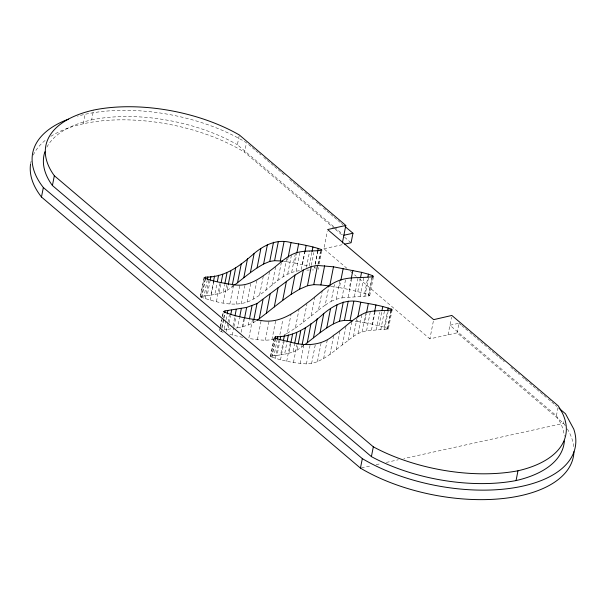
<?xml version="1.0" encoding="UTF-8"?>
<svg xmlns="http://www.w3.org/2000/svg" width="606" height="606" viewBox="0 0 606 606"><rect width="100%" height="100%" fill="white"/><g stroke="black" fill="none" stroke-linecap="round" stroke-linejoin="round"><path stroke-width="0.45" stroke-dasharray="3.03 2.27" d="M83.227 123.806L85.09 114.299M46.889 147.167A119.746 59.146 11.1 0 1 91.657 119.882L93.574 110.087M299.425 270.693C278.26 273.268 266.398 294.834 247.089 302.106C231.772 307.106 215.085 301.743 200.328 296.978L204.093 277.783M200.328 296.978L204.275 277.465M200.503 296.667L201.806 296.357L205.214 278.987M201.684 297.667L205.449 278.472M201.806 296.357L204.093 296.039L207.138 280.502M205.176 298.811L208.941 279.616M204.093 296.039L207.154 295.66L210.024 281.032M333.808 226.682L237.4 144.751L239.317 134.956M207.154 295.66L210.797 295.152L213.486 281.442M210.259 300.205L214.032 281.01M210.797 295.152L214.819 294.455L216.971 283.487M334.55 228.682L244.612 152.242L246.475 142.743A129.813 64.122 11.1 0 0 77.454 116.216M216.425 301.644L220.19 282.449M214.819 294.455L219.016 293.509L220.811 284.365M219.016 293.509L223.182 292.243L224.621 284.926M223.144 302.939L226.909 283.737M223.182 292.243L227.106 290.403L228.007 285.827M223.137 332.361L219.607 330.884L220.319 327.232M220.501 326.316L221.758 319.915M222.478 316.256L223.372 311.689M220.281 327.793L219.607 330.884M220.463 326.876L222.258 317.733M222.432 316.824L223.516 311.34M221.804 327.391L223.417 319.165M223.599 318.248L224.493 313.681M221.349 331.77L221.887 329.028M222.069 328.119L223.856 318.976M224.038 318.059L225.114 312.575M227.106 290.403L231.901 287.115L232.257 285.282M224.243 328.823L225.856 320.597M226.038 319.68L227.114 314.196M229.879 303.879L233.643 284.676M226.174 331.406L227.788 323.18M227.962 322.263L229.401 314.953M224.069 329.74L227.894 329.27L230.583 315.552M236.113 304.265L239.878 285.07M233.015 325.899L234.81 316.756M242.779 337.36L232.325 335.02L233.757 327.702M233.939 326.793L236.09 315.824M241.317 303.901L245.082 284.706M235.878 328.066L237.575 327.778L239.544 317.718M241.097 332.293L243.968 317.665M247.089 302.106L250.854 282.911M237.575 327.778L242.915 326.596L244.347 319.286M242.915 326.596L248.24 325.028L249.316 319.536M253.308 298.955L257.073 279.76M252.55 319.317L248.778 338.512C257.202 339.549 266.11 341.443 274.42 338.928M248.24 325.028L253.232 322.793L253.77 320.051M259.618 294.872L263.39 275.677M265.89 290.236L269.662 271.041M257.383 339.701L261.148 320.506M271.98 285.434L275.745 266.239M265.33 340.186L269.094 320.991M277.745 280.851L281.51 261.656M283.047 276.859L286.812 257.664M271.958 339.708L275.722 320.506M283.76 261.391L287.259 261.822L287.979 258.164M392.127 309.848L388.355 329.05L366.577 330.74L358.101 333.429L353.412 336.406L329.975 354.427L323.642 358.532L317.408 361.714L311.59 363.547L306.401 363.926L293.418 362.608L280.502 359.873L270.518 356.639L274.291 337.436M270.518 356.639L274.397 337.163M287.744 273.851L291.516 254.656M270.632 356.358L271.821 356.04L275.23 338.671M271.889 357.328L275.654 338.133M271.821 356.04L274.018 355.73L277.063 340.193M291.721 272.162L295.486 252.967M279.896 334.633L282.767 320.006M275.389 358.479L279.161 339.284M287.259 261.822L294.872 263.102L296.667 253.959M274.018 355.73L277.018 355.358L279.889 340.731M296.19 271.117L299.962 251.922M277.018 355.358L280.623 354.866L283.131 342.072M280.502 359.873L284.267 340.678M284.123 334.944L287.305 333.323L291.069 314.12M280.623 354.866L284.623 354.192L286.956 342.307M301.22 269.572L304.629 252.202M311.863 252.467L309.174 266.178L302.409 264.61L304.924 251.816M286.683 361.32L290.448 342.125M284.623 354.192L288.82 353.268L290.797 343.208M306.431 267.405L309.666 250.952M287.305 333.323L295.357 328.081L299.129 308.886M288.82 353.268L293.009 352.025L294.63 343.799M311.295 265.42L313.81 252.626M293.418 362.608L297.182 343.413M293.009 352.025L296.932 350.276L298.008 344.791M295.357 328.081L303.364 322.15L306.947 303.864M315.188 263.958L317.695 251.164M315.082 265.33L314.188 269.897L312.295 269.943M315.264 264.413L317.953 250.702M296.932 350.276L301.652 347.102L302.008 345.276M317.961 264.261L320.476 251.46M318.498 264.178L321.006 251.376M318.142 269.412L318.498 267.587M319.218 263.928L321.733 251.134M300.167 363.547L303.932 344.344M346.935 268.36L323.862 248.748L327.263 231.378M303.364 322.15L311.12 316.014L314.885 296.819M306.401 363.926L310.166 344.723M311.12 316.014L318.461 310.174L322.225 290.971M311.59 363.547L315.362 344.344M318.461 310.174L325.202 305.106L328.967 285.911M317.408 361.714L321.172 342.519M325.202 305.106L331.171 301.318L334.936 282.123M323.642 358.532L327.407 339.337M331.171 301.318L336.232 299.212L340.004 280.01M330.603 286.153L339.421 287.615L340.678 281.214M329.975 354.427L333.739 335.232M336.232 299.212L341.973 297.894L345.738 278.699M336.254 349.776L340.019 330.573M341.973 297.894L369.721 295.751L368.872 294.864L364.691 293.395L349.079 289.539L351.048 279.48M348.17 297.107L351.935 277.912M342.352 344.958L346.117 325.763M354.358 296.698L358.123 277.503M348.117 340.375L351.881 321.18M357.798 291.539L360.312 278.737M360.078 296.508L363.842 277.306M353.412 336.406L357.002 318.12M355.237 321.21L356.979 321.415L357.517 318.673M364.691 293.395L367.744 277.851M364.857 296.387L368.622 277.192M358.101 333.429L361.865 314.234M368.228 296.183L371.993 276.987M368.872 294.864L372.273 277.495M362.077 331.77L365.842 312.575M369.721 295.751L373.485 276.548M356.979 321.415L364.585 322.68L366.38 313.537M366.577 330.74L370.342 311.545M388.355 329.05L384.416 327.202L372.167 324.18L374.5 312.295M371.44 330.126L375.205 310.931M376.303 329.8L379.712 312.431M379.008 325.748L381.878 311.12M380.788 329.649L384.56 310.454M384.416 327.202L387.469 311.658M384.537 329.55L388.31 310.355M387.189 329.391L390.953 310.196M387.696 328.354L391.097 310.984M565.315 425.73A130.313 64.365 11.1 0 0 563.603 423.344L457.113 332.845L429.881 338.852L433.646 319.657M448.039 334.845L451.493 317.233M457.113 332.845L459 323.248L449.917 325.248L556.406 415.746L560.398 422.693A121.094 59.812 11.1 0 1 564.315 436.267M556.406 415.746L558.149 406.846M563.944 421.602L563.603 423.344L403.854 458.56M231.901 287.115L234.014 285.471M301.652 347.102L303.75 345.488M253.232 322.793L255.49 321.278M323.862 248.748L342.019 244.748M361.381 467.923L371.539 465.681M376.152 464.666L380.773 463.651M386.31 462.423L398.316 459.78M227.894 329.27L231.56 328.763M306.795 270.117L309.499 270.026M339.421 287.615L349.079 289.539M364.585 322.68L372.167 324.18M294.872 263.102L302.409 264.61M229.879 334.353L232.325 335.02M314.469 267.617L316.037 268.178M459 323.248L461.158 325.081M461.878 325.695L464.757 328.141M465.476 328.755L469.074 331.808M469.794 332.421L472.672 334.868M473.392 335.482L476.271 337.921M476.99 338.534L479.861 340.981M480.581 341.595L483.459 344.041M484.179 344.647L487.777 347.708M488.497 348.321L491.375 350.768M492.095 351.374L494.973 353.821M495.693 354.434L498.571 356.881M499.291 357.495L502.169 359.934M502.889 360.547L504.328 361.774M510.805 367.274L513.683 369.721M514.403 370.334L517.274 372.781M517.994 373.387L519.433 374.614M522.311 377.061L524.47 378.894M525.19 379.507L528.788 382.56M529.508 383.174L532.386 385.621M533.106 386.227L535.984 388.673M536.704 389.287L539.582 391.734M540.302 392.347L543.181 394.794M543.9 395.4L547.498 398.46M548.218 399.074L551.096 401.52M551.816 402.126L554.687 404.573M555.407 405.187L556.846 406.406M248.634 144.576L251.513 147.023M252.232 147.637L255.111 150.083M255.83 150.697L258.709 153.144M259.429 153.75L260.868 154.977M263.746 157.424L266.625 159.87M267.344 160.476L270.223 162.923M270.943 163.537L273.821 165.983M274.541 166.589L277.419 169.036M278.139 169.65L281.01 172.096M281.729 172.71L285.328 175.763M289.645 179.437L292.524 181.883M293.243 182.489L296.122 184.936M296.842 185.55L299.72 187.996M300.44 188.602L304.038 191.663M304.757 192.276L307.636 194.723M308.356 195.329L311.234 197.776M311.954 198.389L313.393 199.609M316.271 202.056L318.423 203.896M319.142 204.502L320.582 205.729M323.46 208.176L326.339 210.615M327.058 211.229L329.937 213.676M330.656 214.289L333.535 216.736M334.254 217.342L337.133 219.789M337.853 220.402L340.731 222.849M341.451 223.462L342.89 224.682M334.527 227.295L343.163 234.636M335.269 229.288L343.905 236.628M344.625 237.241L351.094 242.741M350.541 271.427L356.313 276.328M359.199 278.783L429.881 338.852M567.375 428.95A130.313 64.365 11.1 0 1 573.867 448.008M30.747 162.938A129.813 64.122 11.1 0 1 31.133 161.151M33.277 155.053A129.813 64.122 11.1 0 1 45.238 140.365M50.866 136.335A129.813 64.122 11.1 0 1 244.612 152.242M91.657 119.882A121.465 60.002 11.1 0 1 237.4 144.751"/><path stroke-width="0.91" d="M573.95 451.69A130.313 64.365 11.1 0 1 497.299 499.041A130.313 64.365 11.1 0 1 360.456 468.127L41.473 197.026L43.337 187.527A129.813 64.122 11.1 0 1 68.531 119.124M564.353 440.979A121.094 59.812 11.1 0 1 516.062 480.573A125.79 62.138 11.1 0 1 371.402 456.621L52.411 185.527L54.335 175.732A119.746 59.146 11.1 0 1 93.574 110.087A121.465 60.002 11.1 0 1 239.317 134.956L345.806 225.447L342.36 243.021M205.214 278.987L205.57 277.154C225.19 277.26 240.067 265.86 254.141 253.452C264.39 244.847 277.48 238.62 291.024 242.627C301.235 244.385 311.575 246.059 321.362 249.551L321.907 250.217C314.681 251.354 307.197 250.483 299.962 251.922C287.736 254.012 279.389 264.277 269.662 271.041C259.436 279.002 247.316 287.365 233.643 284.676C223.659 283.237 213.456 281.638 204.093 277.783L205.57 277.154M207.32 279.586L207.858 276.844M210.206 280.116L210.918 276.465M213.486 281.442L214.562 275.957M217.327 281.654L218.584 275.26M221.167 282.532L222.781 274.306M224.796 284.017L226.955 273.041M228.182 284.911L230.871 271.2M224.674 312.764L225.031 310.939L246.68 307.401L256.997 303.598L294.978 275.079L303.348 269.996L311.234 266.564L317.521 265.451L333.489 266.814L361.562 272.344L368.456 274.192L372.637 275.669L373.485 276.548C364.373 278.071 354.889 276.889 345.738 278.699C330.141 281.245 319.491 294.319 307.128 302.955C294.077 313.12 278.631 323.915 261.148 320.506C248.384 318.68 235.34 316.627 223.372 311.689L225.031 310.939M232.439 284.373L235.666 267.913M227.295 313.287L227.833 310.545M230.757 314.643L231.659 310.067M234.719 284.926L237.544 282.737L241.309 263.542M234.992 315.84L236.249 309.446M237.544 282.737L243.786 277.753L247.551 258.557M239.726 316.809L241.34 308.583M243.786 277.753L250.376 272.655L254.141 253.452M244.529 318.37L246.68 307.401M250.376 272.655L257.065 267.905L260.83 248.71M249.498 318.627L252.005 305.825M257.065 267.905L263.61 264.011L267.375 244.809M253.77 320.051L256.997 303.598M263.61 264.011L269.753 261.436L273.518 242.241M256.989 320.263L259.247 318.748L263.012 299.553M269.753 261.436L274.586 260.686L278.351 241.483M259.247 318.748L266.367 313.249L270.132 294.054M274.586 260.686L280.267 260.959L284.032 241.764M266.367 313.249L274.283 306.924L278.048 287.729M288.161 257.255L291.024 242.627M274.283 306.924L282.669 300.394L286.433 281.199M275.23 338.671L275.586 336.845C295.243 336.792 309.666 326.104 323.809 313.514C334.088 304.962 347.094 298.213 360.744 302.22C371.084 303.962 381.53 305.682 391.461 309.158L392.127 309.848C383.454 311.158 374.379 309.954 365.842 312.575C353.616 317.635 344.678 328.051 333.739 335.232C321.703 345.92 305.197 346.261 290.448 342.125C289.751 341.61 270.655 338.277 275.586 336.845M277.245 339.277L277.783 336.535M296.849 253.043L298.637 243.907M280.07 339.822L280.783 336.163M282.669 300.394L291.206 294.274L294.978 275.079M283.313 341.155L284.388 335.671M287.138 341.39L288.395 334.997M304.924 251.816L306.174 245.415M291.206 294.274L299.584 289.191L303.348 269.996M290.978 342.292L292.592 334.065M312.045 251.551L312.938 246.983M294.804 342.89L296.781 332.83M299.584 289.191L307.469 285.759L311.234 266.564M298.19 343.882L300.697 331.081M317.695 251.164L318.233 248.415M307.469 285.759L313.756 284.646L317.521 265.451M302.189 344.359L305.416 327.907M305.144 344.405L307.242 342.791L311.007 323.596M313.756 284.646L320.869 284.941L324.634 265.746M307.242 342.791L313.453 337.83L317.226 318.635M313.453 337.83L320.044 332.709L323.809 313.514M333.489 266.814L329.725 286.009L320.869 284.941M320.044 332.709L326.748 327.907L330.52 308.712M340.86 280.305L343.185 268.42M326.748 327.907L333.33 323.922L337.095 304.727M345.049 226.515L352.965 233.242L351.094 242.741L344.738 244.142M333.33 323.922L339.519 321.225L343.284 302.03M351.23 278.571L352.844 270.337M339.519 321.225L344.45 320.354L348.223 301.152M344.45 320.354L350.033 320.582L353.798 301.387M360.487 277.828L361.562 272.344M357.873 316.847L360.744 302.22M367.918 276.934L368.456 274.192M372.273 277.495L372.637 275.669M366.562 312.62L368.357 303.477M374.675 311.386L375.932 304.985M382.06 310.211L382.772 306.553M387.643 310.749L388.181 308.007M391.097 310.984L391.461 309.158M360.456 468.127L362.32 458.628L43.337 187.527M371.402 456.621L373.319 446.827L54.335 175.732M516.062 480.573L517.986 470.779A121.094 59.812 11.1 0 0 562.315 412.898L558.323 405.952L451.841 315.453L433.646 319.657L327.626 229.553L345.806 225.447M343.882 235.242L352.965 233.242M350.033 320.582L352.639 320.892M280.267 260.959L282.888 261.284M559.005 408.239L565.481 413.747L573.768 429.093A130.313 64.365 11.1 0 1 510.472 488.322A130.313 64.365 11.1 0 1 362.32 458.628M41.473 197.026A129.813 64.122 11.1 0 1 30.595 163.84M52.411 185.527A119.746 59.146 11.1 0 1 44.912 151.765M517.986 470.779A125.79 62.138 11.1 0 1 373.319 446.827"/></g></svg>
